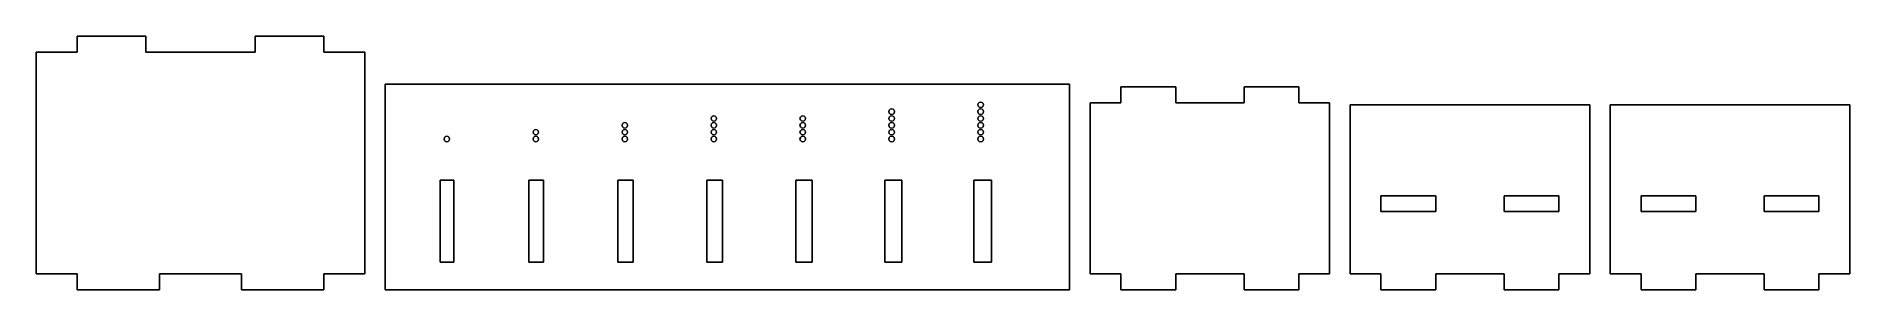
# Model space of a CAD drawing. Header units: metres. Extents: x 5 to 270, y 5 to 42.
import ezdxf

# ---------------------------------------------------------------- set-up
doc = ezdxf.new("R2010")
doc.units = ezdxf.units.M

msp = doc.modelspace()

# ---------------------------------------------------------------- linework, layer by layer
for p, q in [((21, 42), (11, 42)), ((11, 42), (11, 39.7002)), ((21, 39.7002), (21, 42)), ((47, 42), (37, 42)), ((37, 42), (37, 39.7002)), ((47, 39.7002), (47, 42)), ((11, 39.7002), (5, 39.7002)), ((5, 39.7002), (5, 7.2998)), ((37, 39.7002), (21, 39.7002)), ((53, 39.7002), (47, 39.7002)), ((53, 7.2998), (53, 39.7002)), ((156, 35), (56, 35)), ((56, 35), (56, 5)), ((156, 5), (156, 35)), ((171.5, 34.5998), (163.5, 34.5998)), ((163.5, 34.5998), (163.5, 32.3)), ((171.5, 32.3), (171.5, 34.5998)), ((189.5, 34.5998), (181.5, 34.5998)), ((181.5, 34.5998), (181.5, 32.3)), ((189.5, 32.3), (189.5, 34.5998)), ((142.6, 32), (142.653, 32.2002)), ((142.653, 31.7998), (142.6, 32)), ((142.653, 32.2002), (142.8, 32.3467)), ((142.8, 32.3467), (143, 32.4004)), ((143, 32.4004), (143.2, 32.3467)), ((143.2, 32.3467), (143.347, 32.2002)), ((143.347, 32.2002), (143.4, 32)), ((143.4, 32), (143.347, 31.7998)), ((163.5, 32.3), (159, 32.3)), ((159, 32.3), (159, 7.3)), ((181.5, 32.3), (171.5, 32.3)), ((194, 32.3), (189.5, 32.3)), ((194, 7.3), (194, 32.3)), ((232, 32), (197, 32)), ((197, 32), (197, 7.2998)), ((232, 7.2998), (232, 32)), ((270, 32), (235, 32)), ((235, 32), (235, 7.2998)), ((270, 7.2998), (270, 32)), ((90.5996, 29), (90.6533, 29.2002)), ((90.6533, 29.2002), (90.7998, 29.3467)), ((90.7998, 29.3467), (91, 29.4004)), ((91, 29.4004), (91.2002, 29.3467)), ((91.2002, 29.3467), (91.3467, 29.2002)), ((91.3467, 29.2002), (91.4004, 29)), ((103.6, 30), (103.653, 30.2002)), ((103.653, 29.7998), (103.6, 30)), ((103.6, 29), (103.653, 29.2002)), ((103.653, 30.2002), (103.8, 30.3467)), ((103.8, 29.6533), (103.653, 29.7998)), ((103.653, 29.2002), (103.8, 29.3467)), ((103.8, 30.3467), (104, 30.4004)), ((104, 29.5996), (103.8, 29.6533)), ((103.8, 29.3467), (104, 29.4004)), ((104, 30.4004), (104.2, 30.3467)), ((104.2, 29.6533), (104, 29.5996)), ((104, 29.4004), (104.2, 29.3467)), ((104.2, 30.3467), (104.347, 30.2002)), ((104.347, 29.7998), (104.2, 29.6533)), ((104.2, 29.3467), (104.347, 29.2002)), ((104.347, 30.2002), (104.4, 30)), ((104.4, 30), (104.347, 29.7998)), ((104.347, 29.2002), (104.4, 29)), ((116.6, 30), (116.653, 30.2002)), ((116.653, 29.7998), (116.6, 30)), ((116.6, 29), (116.653, 29.2002)), ((116.653, 30.2002), (116.8, 30.3467)), ((116.8, 29.6533), (116.653, 29.7998)), ((116.653, 29.2002), (116.8, 29.3467)), ((116.8, 30.3467), (117, 30.4004)), ((117, 29.5996), (116.8, 29.6533)), ((116.8, 29.3467), (117, 29.4004)), ((117, 30.4004), (117.2, 30.3467)), ((117.2, 29.6533), (117, 29.5996)), ((117, 29.4004), (117.2, 29.3467)), ((117.2, 30.3467), (117.347, 30.2002)), ((117.347, 29.7998), (117.2, 29.6533)), ((117.2, 29.3467), (117.347, 29.2002)), ((117.347, 30.2002), (117.4, 30)), ((117.4, 30), (117.347, 29.7998)), ((117.347, 29.2002), (117.4, 29)), ((129.6, 31), (129.653, 31.2002)), ((129.653, 30.7998), (129.6, 31)), ((129.6, 30), (129.653, 30.2002)), ((129.653, 29.7998), (129.6, 30)), ((129.6, 29), (129.653, 29.2002)), ((129.653, 31.2002), (129.8, 31.3467)), ((129.8, 30.6533), (129.653, 30.7998)), ((129.653, 30.2002), (129.8, 30.3467)), ((129.8, 29.6533), (129.653, 29.7998)), ((129.653, 29.2002), (129.8, 29.3467)), ((129.8, 31.3467), (130, 31.4004)), ((130, 30.5996), (129.8, 30.6533)), ((129.8, 30.3467), (130, 30.4004)), ((130, 29.5996), (129.8, 29.6533)), ((129.8, 29.3467), (130, 29.4004)), ((130, 31.4004), (130.2, 31.3467)), ((130.2, 30.6533), (130, 30.5996)), ((130, 30.4004), (130.2, 30.3467)), ((130.2, 29.6533), (130, 29.5996)), ((130, 29.4004), (130.2, 29.3467)), ((130.2, 31.3467), (130.347, 31.2002)), ((130.347, 30.7998), (130.2, 30.6533)), ((130.2, 30.3467), (130.347, 30.2002)), ((130.347, 29.7998), (130.2, 29.6533)), ((130.2, 29.3467), (130.347, 29.2002)), ((130.347, 31.2002), (130.4, 31)), ((130.4, 31), (130.347, 30.7998)), ((130.347, 30.2002), (130.4, 30)), ((130.4, 30), (130.347, 29.7998)), ((130.347, 29.2002), (130.4, 29)), ((142.6, 31), (142.653, 31.2002)), ((142.653, 30.7998), (142.6, 31)), ((142.6, 30), (142.653, 30.2002)), ((142.653, 29.7998), (142.6, 30)), ((142.6, 29), (142.653, 29.2002)), ((142.8, 31.6533), (142.653, 31.7998)), ((142.653, 31.2002), (142.8, 31.3467)), ((142.8, 30.6533), (142.653, 30.7998)), ((142.653, 30.2002), (142.8, 30.3467)), ((142.8, 29.6533), (142.653, 29.7998)), ((142.653, 29.2002), (142.8, 29.3467)), ((143, 31.5996), (142.8, 31.6533)), ((142.8, 31.3467), (143, 31.4004)), ((143, 30.5996), (142.8, 30.6533)), ((142.8, 30.3467), (143, 30.4004)), ((143, 29.5996), (142.8, 29.6533)), ((142.8, 29.3467), (143, 29.4004)), ((143.2, 31.6533), (143, 31.5996)), ((143, 31.4004), (143.2, 31.3467)), ((143.2, 30.6533), (143, 30.5996)), ((143, 30.4004), (143.2, 30.3467)), ((143.2, 29.6533), (143, 29.5996)), ((143, 29.4004), (143.2, 29.3467)), ((143.347, 31.7998), (143.2, 31.6533)), ((143.2, 31.3467), (143.347, 31.2002)), ((143.347, 30.7998), (143.2, 30.6533)), ((143.2, 30.3467), (143.347, 30.2002)), ((143.347, 29.7998), (143.2, 29.6533)), ((143.2, 29.3467), (143.347, 29.2002)), ((143.347, 31.2002), (143.4, 31)), ((143.4, 31), (143.347, 30.7998)), ((143.347, 30.2002), (143.4, 30)), ((143.4, 30), (143.347, 29.7998)), ((143.347, 29.2002), (143.4, 29)), ((64.5996, 27), (64.6533, 27.2002)), ((64.6533, 26.7998), (64.5996, 27)), ((64.6533, 27.2002), (64.7998, 27.3467)), ((64.7998, 26.6533), (64.6533, 26.7998)), ((64.7998, 27.3467), (65, 27.4004)), ((65, 26.5996), (64.7998, 26.6533)), ((65, 27.4004), (65.2002, 27.3467)), ((65.2002, 26.6533), (65, 26.5996)), ((65.2002, 27.3467), (65.3467, 27.2002)), ((65.3467, 26.7998), (65.2002, 26.6533)), ((65.3467, 27.2002), (65.4004, 27)), ((65.4004, 27), (65.3467, 26.7998)), ((77.5996, 28), (77.6533, 28.2002)), ((77.6533, 27.7998), (77.5996, 28)), ((77.5996, 27), (77.6533, 27.2002)), ((77.6533, 26.7998), (77.5996, 27)), ((77.6533, 28.2002), (77.7998, 28.3467)), ((77.7998, 27.6533), (77.6533, 27.7998)), ((77.6533, 27.2002), (77.7998, 27.3467)), ((77.7998, 26.6533), (77.6533, 26.7998)), ((77.7998, 28.3467), (78, 28.4004)), ((78, 27.5996), (77.7998, 27.6533)), ((77.7998, 27.3467), (78, 27.4004)), ((78, 26.5996), (77.7998, 26.6533)), ((78, 28.4004), (78.2002, 28.3467)), ((78.2002, 27.6533), (78, 27.5996)), ((78, 27.4004), (78.2002, 27.3467)), ((78.2002, 26.6533), (78, 26.5996)), ((78.2002, 28.3467), (78.3467, 28.2002)), ((78.3467, 27.7998), (78.2002, 27.6533)), ((78.2002, 27.3467), (78.3467, 27.2002)), ((78.3467, 26.7998), (78.2002, 26.6533)), ((78.3467, 28.2002), (78.4004, 28)), ((78.4004, 28), (78.3467, 27.7998)), ((78.3467, 27.2002), (78.4004, 27)), ((78.4004, 27), (78.3467, 26.7998)), ((90.6533, 28.7998), (90.5996, 29)), ((90.5996, 28), (90.6533, 28.2002)), ((90.6533, 27.7998), (90.5996, 28)), ((90.5996, 27), (90.6533, 27.2002)), ((90.6533, 26.7998), (90.5996, 27)), ((90.7998, 28.6533), (90.6533, 28.7998)), ((90.6533, 28.2002), (90.7998, 28.3467)), ((90.7998, 27.6533), (90.6533, 27.7998)), ((90.6533, 27.2002), (90.7998, 27.3467)), ((90.7998, 26.6533), (90.6533, 26.7998)), ((91, 28.5996), (90.7998, 28.6533)), ((90.7998, 28.3467), (91, 28.4004)), ((91, 27.5996), (90.7998, 27.6533)), ((90.7998, 27.3467), (91, 27.4004)), ((91, 26.5996), (90.7998, 26.6533)), ((91.2002, 28.6533), (91, 28.5996)), ((91, 28.4004), (91.2002, 28.3467)), ((91.2002, 27.6533), (91, 27.5996)), ((91, 27.4004), (91.2002, 27.3467)), ((91.2002, 26.6533), (91, 26.5996)), ((91.3467, 28.7998), (91.2002, 28.6533)), ((91.2002, 28.3467), (91.3467, 28.2002)), ((91.3467, 27.7998), (91.2002, 27.6533)), ((91.2002, 27.3467), (91.3467, 27.2002)), ((91.3467, 26.7998), (91.2002, 26.6533)), ((91.4004, 29), (91.3467, 28.7998)), ((91.3467, 28.2002), (91.4004, 28)), ((91.4004, 28), (91.3467, 27.7998)), ((91.3467, 27.2002), (91.4004, 27)), ((91.4004, 27), (91.3467, 26.7998)), ((103.653, 28.7998), (103.6, 29)), ((103.6, 28), (103.653, 28.2002)), ((103.653, 27.7998), (103.6, 28)), ((103.6, 27), (103.653, 27.2002)), ((103.653, 26.7998), (103.6, 27)), ((103.8, 28.6533), (103.653, 28.7998)), ((103.653, 28.2002), (103.8, 28.3467)), ((103.8, 27.6533), (103.653, 27.7998)), ((103.653, 27.2002), (103.8, 27.3467)), ((103.8, 26.6533), (103.653, 26.7998)), ((104, 28.5996), (103.8, 28.6533)), ((103.8, 28.3467), (104, 28.4004)), ((104, 27.5996), (103.8, 27.6533)), ((103.8, 27.3467), (104, 27.4004)), ((104, 26.5996), (103.8, 26.6533)), ((104.2, 28.6533), (104, 28.5996)), ((104, 28.4004), (104.2, 28.3467)), ((104.2, 27.6533), (104, 27.5996)), ((104, 27.4004), (104.2, 27.3467)), ((104.2, 26.6533), (104, 26.5996)), ((104.347, 28.7998), (104.2, 28.6533)), ((104.2, 28.3467), (104.347, 28.2002)), ((104.347, 27.7998), (104.2, 27.6533)), ((104.2, 27.3467), (104.347, 27.2002)), ((104.347, 26.7998), (104.2, 26.6533)), ((104.4, 29), (104.347, 28.7998)), ((104.347, 28.2002), (104.4, 28)), ((104.4, 28), (104.347, 27.7998)), ((104.347, 27.2002), (104.4, 27)), ((104.4, 27), (104.347, 26.7998)), ((116.653, 28.7998), (116.6, 29)), ((116.6, 28), (116.653, 28.2002)), ((116.653, 27.7998), (116.6, 28)), ((116.6, 27), (116.653, 27.2002)), ((116.653, 26.7998), (116.6, 27)), ((116.8, 28.6533), (116.653, 28.7998)), ((116.653, 28.2002), (116.8, 28.3467)), ((116.8, 27.6533), (116.653, 27.7998)), ((116.653, 27.2002), (116.8, 27.3467)), ((116.8, 26.6533), (116.653, 26.7998)), ((117, 28.5996), (116.8, 28.6533)), ((116.8, 28.3467), (117, 28.4004)), ((117, 27.5996), (116.8, 27.6533)), ((116.8, 27.3467), (117, 27.4004)), ((117, 26.5996), (116.8, 26.6533)), ((117.2, 28.6533), (117, 28.5996)), ((117, 28.4004), (117.2, 28.3467)), ((117.2, 27.6533), (117, 27.5996)), ((117, 27.4004), (117.2, 27.3467)), ((117.2, 26.6533), (117, 26.5996)), ((117.347, 28.7998), (117.2, 28.6533)), ((117.2, 28.3467), (117.347, 28.2002)), ((117.347, 27.7998), (117.2, 27.6533)), ((117.2, 27.3467), (117.347, 27.2002)), ((117.347, 26.7998), (117.2, 26.6533)), ((117.4, 29), (117.347, 28.7998)), ((117.347, 28.2002), (117.4, 28)), ((117.4, 28), (117.347, 27.7998)), ((117.347, 27.2002), (117.4, 27)), ((117.4, 27), (117.347, 26.7998)), ((129.653, 28.7998), (129.6, 29)), ((129.6, 28), (129.653, 28.2002)), ((129.653, 27.7998), (129.6, 28)), ((129.6, 27), (129.653, 27.2002)), ((129.653, 26.7998), (129.6, 27)), ((129.8, 28.6533), (129.653, 28.7998)), ((129.653, 28.2002), (129.8, 28.3467)), ((129.8, 27.6533), (129.653, 27.7998)), ((129.653, 27.2002), (129.8, 27.3467)), ((129.8, 26.6533), (129.653, 26.7998)), ((130, 28.5996), (129.8, 28.6533)), ((129.8, 28.3467), (130, 28.4004)), ((130, 27.5996), (129.8, 27.6533)), ((129.8, 27.3467), (130, 27.4004)), ((130, 26.5996), (129.8, 26.6533)), ((130.2, 28.6533), (130, 28.5996)), ((130, 28.4004), (130.2, 28.3467)), ((130.2, 27.6533), (130, 27.5996)), ((130, 27.4004), (130.2, 27.3467)), ((130.2, 26.6533), (130, 26.5996)), ((130.347, 28.7998), (130.2, 28.6533)), ((130.2, 28.3467), (130.347, 28.2002)), ((130.347, 27.7998), (130.2, 27.6533)), ((130.2, 27.3467), (130.347, 27.2002)), ((130.347, 26.7998), (130.2, 26.6533)), ((130.4, 29), (130.347, 28.7998)), ((130.347, 28.2002), (130.4, 28)), ((130.4, 28), (130.347, 27.7998)), ((130.347, 27.2002), (130.4, 27)), ((130.4, 27), (130.347, 26.7998)), ((142.653, 28.7998), (142.6, 29)), ((142.6, 28), (142.653, 28.2002)), ((142.653, 27.7998), (142.6, 28)), ((142.6, 27), (142.653, 27.2002)), ((142.653, 26.7998), (142.6, 27)), ((142.8, 28.6533), (142.653, 28.7998)), ((142.653, 28.2002), (142.8, 28.3467)), ((142.8, 27.6533), (142.653, 27.7998)), ((142.653, 27.2002), (142.8, 27.3467)), ((142.8, 26.6533), (142.653, 26.7998)), ((143, 28.5996), (142.8, 28.6533)), ((142.8, 28.3467), (143, 28.4004)), ((143, 27.5996), (142.8, 27.6533)), ((142.8, 27.3467), (143, 27.4004)), ((143, 26.5996), (142.8, 26.6533)), ((143.2, 28.6533), (143, 28.5996)), ((143, 28.4004), (143.2, 28.3467)), ((143.2, 27.6533), (143, 27.5996)), ((143, 27.4004), (143.2, 27.3467)), ((143.2, 26.6533), (143, 26.5996)), ((143.347, 28.7998), (143.2, 28.6533)), ((143.2, 28.3467), (143.347, 28.2002)), ((143.347, 27.7998), (143.2, 27.6533)), ((143.2, 27.3467), (143.347, 27.2002)), ((143.347, 26.7998), (143.2, 26.6533)), ((143.4, 29), (143.347, 28.7998)), ((143.347, 28.2002), (143.4, 28)), ((143.4, 28), (143.347, 27.7998)), ((143.347, 27.2002), (143.4, 27)), ((143.4, 27), (143.347, 26.7998)), ((64, 9), (64, 21)), ((64, 21), (66, 21)), ((66, 21), (66, 9)), ((77, 9), (77, 21)), ((77, 21), (79.0996, 21)), ((79.0996, 21), (79.0996, 9)), ((90, 9), (90, 21)), ((90, 21), (92.2002, 21)), ((92.2002, 21), (92.2002, 9)), ((103, 9), (103, 21)), ((103, 21), (105.3, 21)), ((105.3, 21), (105.3, 9)), ((116, 9), (116, 21)), ((116, 21), (118.4, 21)), ((118.4, 21), (118.4, 9)), ((129, 9), (129, 21)), ((129, 21), (131.5, 21)), ((131.5, 21), (131.5, 9)), ((142, 9), (142, 21)), ((142, 21), (144.6, 21)), ((144.6, 21), (144.6, 9)), ((201.5, 16.4004), (201.5, 18.7002)), ((201.5, 18.7002), (209.5, 18.7002)), ((209.5, 18.7002), (209.5, 16.4004)), ((219.5, 16.4004), (219.5, 18.7002)), ((219.5, 18.7002), (227.5, 18.7002)), ((227.5, 18.7002), (227.5, 16.4004)), ((239.5, 16.4004), (239.5, 18.7002)), ((239.5, 18.7002), (247.5, 18.7002)), ((247.5, 18.7002), (247.5, 16.4004)), ((257.5, 16.4004), (257.5, 18.7002)), ((257.5, 18.7002), (265.5, 18.7002)), ((265.5, 18.7002), (265.5, 16.4004)), ((209.5, 16.4004), (201.5, 16.4004)), ((227.5, 16.4004), (219.5, 16.4004)), ((247.5, 16.4004), (239.5, 16.4004)), ((265.5, 16.4004), (257.5, 16.4004)), ((66, 9), (64, 9)), ((79.0996, 9), (77, 9)), ((92.2002, 9), (90, 9)), ((105.3, 9), (103, 9)), ((118.4, 9), (116, 9)), ((131.5, 9), (129, 9)), ((144.6, 9), (142, 9)), ((5, 7.2998), (11, 7.2998)), ((11, 7.2998), (11, 5)), ((23, 7.2998), (35, 7.2998)), ((23, 5), (23, 7.2998)), ((35, 7.2998), (35, 5)), ((47, 5), (47, 7.2998)), ((47, 7.2998), (53, 7.2998)), ((159, 7.3), (163.5, 7.3)), ((163.5, 7.3), (163.5, 5.0002)), ((171.5, 7.3), (181.5, 7.3)), ((171.5, 5.0002), (171.5, 7.3)), ((181.5, 7.3), (181.5, 5.0002)), ((189.5, 5.0002), (189.5, 7.3)), ((189.5, 7.3), (194, 7.3)), ((197, 7.2998), (201.5, 7.2998)), ((201.5, 7.2998), (201.5, 5)), ((209.5, 7.2998), (219.5, 7.2998)), ((209.5, 5), (209.5, 7.2998)), ((219.5, 7.2998), (219.5, 5)), ((227.5, 5), (227.5, 7.2998)), ((227.5, 7.2998), (232, 7.2998)), ((235, 7.2998), (239.5, 7.2998)), ((239.5, 7.2998), (239.5, 5)), ((247.5, 7.2998), (257.5, 7.2998)), ((247.5, 5), (247.5, 7.2998)), ((257.5, 7.2998), (257.5, 5)), ((265.5, 5), (265.5, 7.2998)), ((265.5, 7.2998), (270, 7.2998)), ((11, 5), (23, 5)), ((35, 5), (47, 5)), ((56, 5), (156, 5)), ((163.5, 5.0002), (171.5, 5.0002)), ((181.5, 5.0002), (189.5, 5.0002)), ((201.5, 5), (209.5, 5)), ((219.5, 5), (227.5, 5)), ((239.5, 5), (247.5, 5)), ((257.5, 5), (265.5, 5))]:
    msp.add_line(p, q)

doc.saveas('drawing.dxf')
